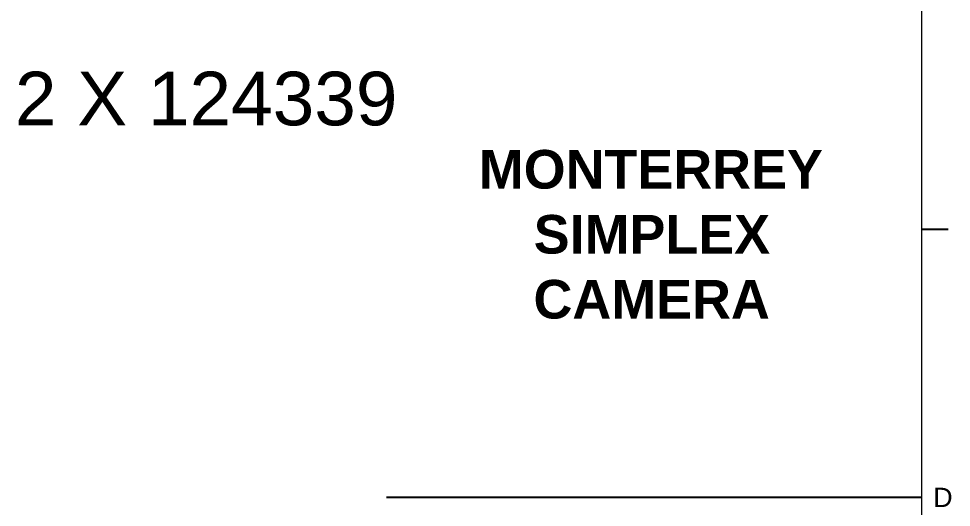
# Paper-space layout 'A736' of a CAD drawing. Header units: centimetres, sheet in millimetres. Extents: x 16 to 582, y 3 to 408.
# Drawn here: x 491.5 to 578.6, y 205.2 to 250.8 of the extents above; entities that cross this region are included whole.
import ezdxf
from ezdxf.enums import TextEntityAlignment as Align

# ---------------------------------------------------------------- set-up
doc = ezdxf.new("R2010")
doc.units = ezdxf.units.CM
doc.layers.add('G-ANNO-TEXT', color=3, linetype='Continuous', lineweight=18)
doc.layers.add('G-ANNO-TTLB', color=3, linetype='Continuous', lineweight=18)
doc.styles.add('ARIAL', font='arial.ttf')
doc.styles.add('ARIAL-BOLD', font='arialbd.ttf')

# ---------------------------------------------------------------- blocks, each defined once
blk = doc.blocks.new('BLOCK_TITLE')
at = {"layer": 'G-ANNO-TTLB', "const_width": 0.18}
blk.add_lwpolyline([(0, 200), (-50, 200)], dxfattribs=at)
at = {"layer": 'G-ANNO-TEXT', "style": 'ARIAL-BOLD'}
for tag, p, height in [('PROJECT_TITLE_001', (-41.196, 228.219), 3.6), ('PROJECT_TITLE_002', (-36.081, 222.158), 3.6), ('PROJECT_TITLE_003', (-34.579, 216.097), 3.6), ('STUDENTS_001', (-30.84, 153.055), 1.8), ('DRAWING_TITLE_001', (-32.359, 142.662), 1.8), ('NOTES_001', (-25.172, 124.1), 1.8), ('FILENAME_001', (-35.854, 109.022), 1.8)]:
    blk.add_attdef(tag, p, '', height=height, dxfattribs=at)
at = {"layer": 'G-ANNO-TEXT', "style": 'ARIAL-BOLD', "flags": 2}
for tag, p in [('CLASS_001', (-38.723, 194.274)), ('CLASS_002', (-34.958, 191.243)), ('PROFESSOR_001', (-35.553, 175.357))]:
    blk.add_attdef(tag, p, '', height=1.8, dxfattribs=at)
at = {"layer": 'G-ANNO-TEXT', "style": 'ARIAL-BOLD'}
for tag, p in [('VERSION_9', (-49, 92.5)), ('VERSION_8', (-49, 87.5)), ('VERSION_7', (-49, 82.5)), ('VERSION_6', (-49, 77.5)), ('VERSION_5', (-49, 72.5)), ('VERSION_4', (-49, 67.5)), ('VERSION_3', (-49, 62.5)), ('VERSION_2', (-49, 57.5)), ('VERSION_1', (-49, 52.5)), ('SHEET_TOTAL', (-5.681, 47.981)), ('DATE', (-39.015, 5.53)), ('REV', (-39.015, 2.506))]:
    blk.add_attdef(tag, text='', height=1.8, dxfattribs=at).set_placement(p, align=Align.MIDDLE_LEFT)
for tag, p in [('DATA_9', (-2.806, 92.5)), ('DATA_8', (-2.806, 87.5)), ('DATA_7', (-2.806, 82.5)), ('DATA_6', (-2.806, 77.5)), ('DATA_5', (-2.806, 72.5)), ('DATA_4', (-2.806, 67.5)), ('DATA_3', (-2.806, 62.5)), ('DATA_2', (-2.806, 57.5)), ('DATA_1', (-2.806, 52.5)), ('SHEET_COPY', (-11.423, 47.981)), ('SCALE', (-4.416, 5.53))]:
    blk.add_attdef(tag, text='', height=1.8, dxfattribs=at).set_placement(p, align=Align.MIDDLE_RIGHT)
blk.add_attdef('SHEET', text='', height=9.6, dxfattribs=at).set_placement((-25, 25), align=Align.MIDDLE_CENTER)

psp = doc.layouts.new('A736')

# ---------------------------------------------------------------- linework, layer by layer
at = {"layer": 'G-ANNO-TTLB'}
psp.add_line((575.861, 6.72), (575.861, 405.136), dxfattribs=at)
at = {"layer": 'G-ANNO-TTLB', "const_width": 0.18, "flags": 128}
psp.add_lwpolyline([(578.361, 231.136), (575.861, 231.136)], dxfattribs=at)

# ---------------------------------------------------------------- texts
at = {"layer": 'G-ANNO-TEXT', "style": 'ARIAL'}
psp.add_text('D', height=1.8, dxfattribs=at).set_placement((577.844, 206.136), align=Align.MIDDLE_CENTER)

# ---------------------------------------------------------------- next in the draw order: block references
ref = psp.add_blockref('BLOCK_TITLE', (575.861, 6.136))
ref.add_attrib('PROJECT_TITLE_001', 'MONTERREY', (534.507, 234.946), dxfattribs={"layer": 'G-ANNO-TEXT', "height": 3.6, "style": 'ARIAL-BOLD'})
ref.add_attrib('PROJECT_TITLE_002', 'SIMPLEX', (539.629, 228.884), dxfattribs={"layer": 'G-ANNO-TEXT', "height": 3.6, "style": 'ARIAL-BOLD'})
ref.add_attrib('PROJECT_TITLE_003', 'CAMERA', (539.609, 222.823), dxfattribs={"layer": 'G-ANNO-TEXT', "height": 3.6, "style": 'ARIAL-BOLD'})

# ---------------------------------------------------------------- next in the draw order: texts
at = {"layer": 'G-ANNO-TEXT', "insert": (491.175, 245.849), "char_height": 5, "attachment_point": 1}
psp.add_mtext_dynamic_manual_height_columns('{\\fArial|b0|i0|c134|p34;2 X 124339}', width=76.04549, gutter_width=1, heights=[0], dxfattribs=at)

doc.saveas('drawing.dxf')
